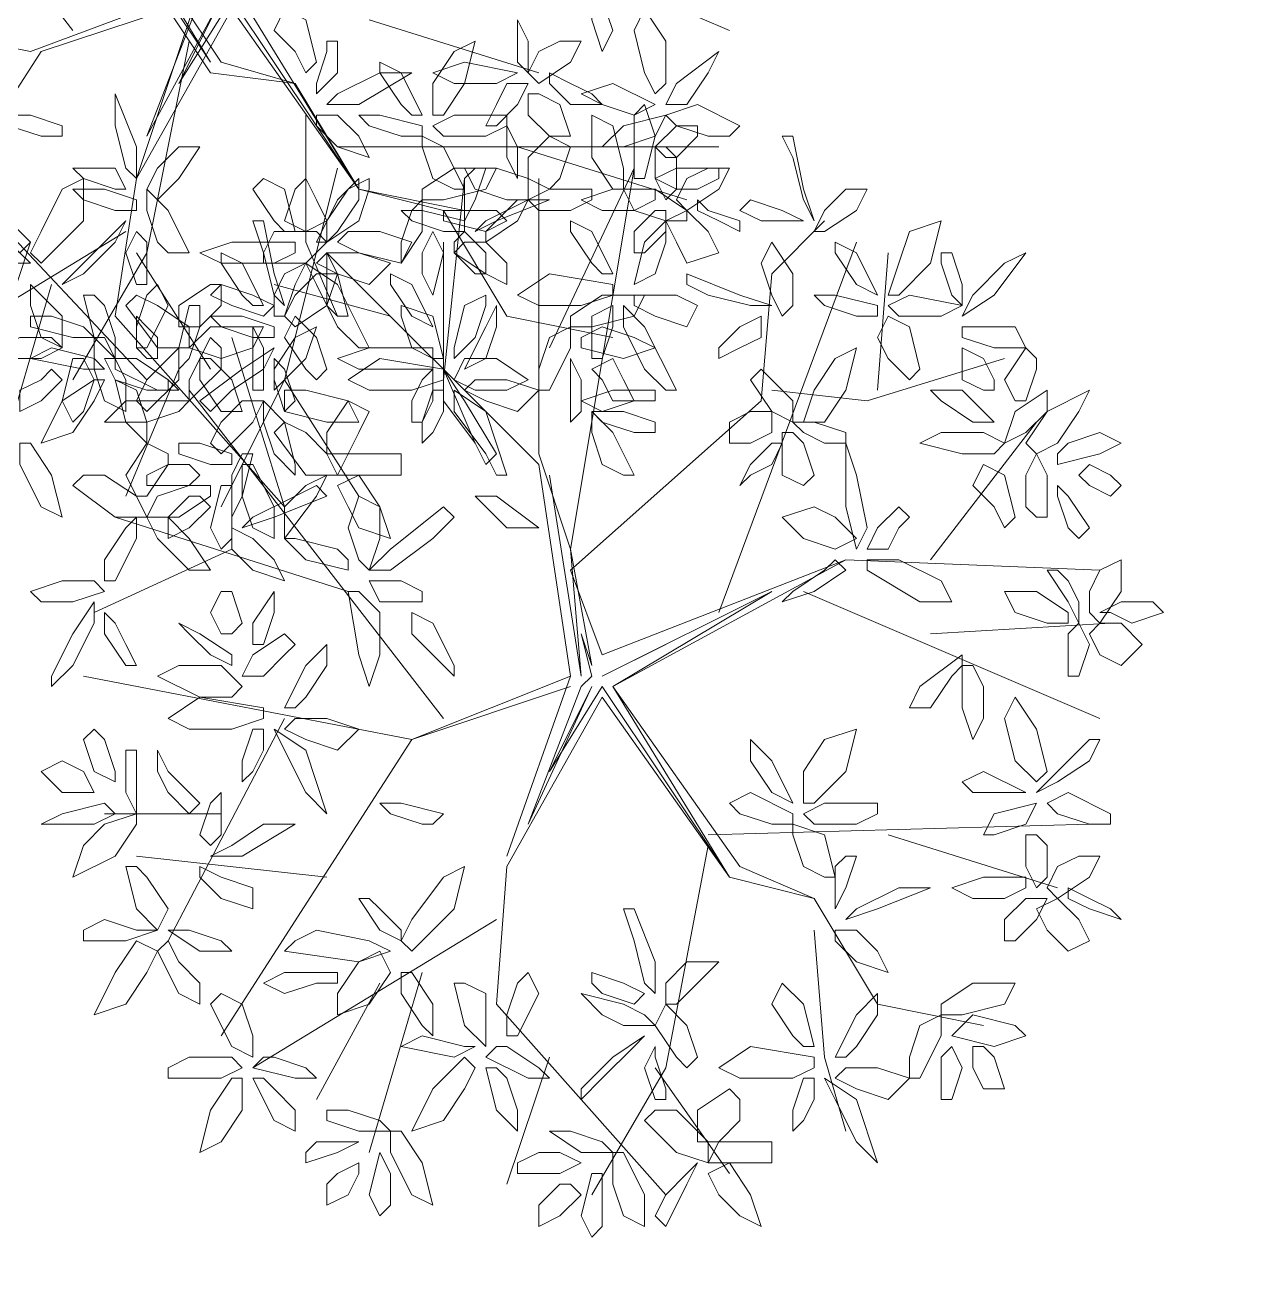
# Model space of a CAD drawing. Header units: millimetres. Extents: x 2576 to 2719, y 1757 to 1977.
# Drawn here: x 2678.856 to 2682.087, y 1828.894 to 1832.252 of the extents above; entities that cross this region are included whole.
import ezdxf

# ---------------------------------------------------------------- set-up
doc = ezdxf.new("R2010")
doc.units = ezdxf.units.MM
doc.layers.add('PDF_0', color=7, linetype='Continuous')

msp = doc.modelspace()

# ---------------------------------------------------------------- linework, layer by layer
at = {"layer": 'PDF_0', "lineweight": 9}
for points in [[(2680.0279, 1831.7581), (2679.7455, 1831.8146), (2679.576, 1832.097), (2679.3501, 1832.1253), (2679.0112, 1832.6336), (2678.7571, 1832.1817), (2678.9265, 1832.6618), (2678.8418, 1833.2548), (2678.277, 1833.8196)], [(2678.87, 1833.2266), (2678.9548, 1832.69), (2678.9265, 1833.0007), (2679.0112, 1832.7183), (2678.9548, 1832.803), (2678.983, 1832.6618), (2678.9548, 1832.6336), (2678.8136, 1832.2947), (2678.983, 1832.6618), (2678.87, 1832.4077), (2679.0112, 1832.6618), (2679.3501, 1832.1535), (2679.0395, 1832.6618), (2679.3784, 1832.1535), (2679.576, 1832.097)], [(2678.983, 1832.2382), (2678.3053, 1833.1136)], [(2679.9432, 1832.5771), (2680.7339, 1832.2382)], [(2678.39, 1831.391), (2678.8983, 1832.1817), (2679.3219, 1832.3229), (2679.1807, 1831.9558), (2679.3784, 1832.3229), (2679.2654, 1832.097), (2679.4066, 1832.3229), (2679.7455, 1831.8146), (2679.4348, 1832.3229), (2679.7455, 1831.8146), (2679.4066, 1832.2947), (2679.1524, 1831.8429), (2679.3219, 1832.3512), (2678.87, 1832.1817), (2678.0229, 1832.3512)], [(2679.7737, 1832.2665), (2680.2255, 1832.1253)], [(2679.2936, 1832.21), (2679.1807, 1831.6452), (2678.983, 1831.3063)], [(2678.7571, 1832.1817), (2678.7288, 1831.7864), (2679.1807, 1831.3063)], [(2679.6043, 1832.0123), (2679.6043, 1831.6734), (2679.689, 1831.4757)], [(2679.689, 1831.9276), (2680.7056, 1831.9276)], [(2680.1691, 1831.9276), (2680.6209, 1831.7864)], [(2679.689, 1831.8711), (2679.5478, 1831.3063)], [(2680.2538, 1831.391), (2680.4797, 1831.8711), (2680.3103, 1830.8545), (2680.2255, 1831.1086), (2680.2255, 1831.8429)], [(2679.1524, 1831.8429), (2679.096, 1831.4757), (2679.5478, 1830.9674), (2679.4066, 1831.4193)], [(2679.9714, 1831.3063), (2680.0279, 1831.8429)], [(2679.9714, 1831.7581), (2679.7455, 1831.8146), (2679.9714, 1831.7581), (2680.1408, 1831.4757), (2680.4232, 1831.4193)], [(2680.988, 1831.7299), (2680.8468, 1831.5887), (2680.8186, 1831.2498), (2680.3103, 1830.798), (2680.395, 1830.5721), (2681.0445, 1830.8262), (2680.4232, 1830.4874), (2680.8468, 1830.7415), (2680.395, 1830.5156)], [(2679.1242, 1831.7017), (2678.4747, 1831.3063)], [(2678.87, 1831.6734), (2678.7571, 1831.3345)], [(2679.9714, 1831.6734), (2679.9714, 1831.3345), (2680.0561, 1831.1369)], [(2680.7056, 1830.685), (2681.0727, 1831.6734)], [(2679.1524, 1831.6452), (2679.3501, 1831.3345)], [(2680.1408, 1830.0355), (2680.3103, 1830.5156), (2680.2255, 1831.0804), (2679.6608, 1831.6452)], [(2681.1292, 1831.2781), (2681.1575, 1831.6452)], [(2678.9265, 1831.5605), (2678.7853, 1831.0804)], [(2679.8302, 1831.4757), (2679.5196, 1831.5605)], [(2680.8468, 1831.2781), (2681.101, 1831.2498), (2681.4681, 1831.3628)], [(2679.2654, 1831.3345), (2679.1242, 1830.9957)], [(2679.7455, 1830.9957), (2679.5478, 1831.3063), (2679.3784, 1830.9674)], [(2679.9714, 1830.4026), (2679.2936, 1831.2781)], [(2681.2704, 1830.8262), (2681.5528, 1831.1933)], [(2680.2538, 1831.0521), (2680.3385, 1830.5156), (2680.3103, 1830.8545), (2680.3667, 1830.5438), (2680.3385, 1830.6286), (2680.3667, 1830.5156), (2680.3385, 1830.4874), (2680.1973, 1830.1202), (2680.3667, 1830.4874), (2680.2538, 1830.2614), (2680.395, 1830.4874), (2680.7339, 1829.979), (2680.4232, 1830.4874), (2680.7621, 1830.0073), (2680.9598, 1829.9226)], [(2679.7172, 1830.7415), (2679.096, 1830.9392)], [(2679.4066, 1830.8545), (2679.0395, 1830.685)], [(2681.0445, 1830.8262), (2681.7222, 1830.798)], [(2680.9315, 1830.7415), (2681.7222, 1830.4026)], [(2681.2704, 1830.6286), (2681.7505, 1830.6568)], [(2680.395, 1830.5156), (2680.5644, 1830.6003), (2680.395, 1830.5156)], [(2679.0112, 1830.5156), (2679.8867, 1830.3462), (2679.3784, 1829.5554)], [(2680.3103, 1830.4874), (2679.8867, 1830.3462), (2680.3103, 1830.5156)], [(2681.4116, 1829.5837), (2681.1292, 1829.6402), (2680.9598, 1829.9226), (2680.7339, 1829.979), (2680.395, 1830.4591), (2680.1408, 1830.0073), (2680.1126, 1829.6402), (2680.5644, 1829.1319)], [(2679.5478, 1830.4026), (2679.2372, 1829.8096)], [(2679.3784, 1830.1485), (2679.0677, 1830.1485)], [(2680.6774, 1830.092), (2681.694, 1830.1202)], [(2681.1575, 1830.092), (2681.6093, 1829.9508)], [(2680.6774, 1830.0638), (2680.5644, 1829.4707), (2680.3667, 1829.1319)], [(2679.6608, 1829.979), (2679.1524, 1830.0355)], [(2680.1126, 1829.8661), (2679.4631, 1829.4707)], [(2680.9598, 1829.8378), (2680.988, 1829.499), (2681.0445, 1829.3013)], [(2679.9149, 1829.7249), (2679.7737, 1829.2448)], [(2679.802, 1829.6966), (2679.6325, 1829.386)], [(2680.2538, 1829.499), (2680.1408, 1829.1601)], [(2680.5362, 1829.4707), (2680.7339, 1829.1883)]]:
    msp.add_lwpolyline(points, dxfattribs=at)
for points in [[(2680.395, 1832.3229), (2680.4232, 1832.2382), (2680.395, 1832.1817), (2680.3667, 1832.2665), (2680.3667, 1832.3794), (2680.395, 1832.3794)], [(2679.576, 1832.1817), (2679.5196, 1832.2382), (2679.5478, 1832.2947), (2679.6043, 1832.2665), (2679.6325, 1832.1535), (2679.6043, 1832.1253)], [(2680.1973, 1832.21), (2680.1691, 1832.2665), (2680.1691, 1832.1535), (2680.1973, 1832.1253), (2680.1973, 1832.1535)], [(2680.5362, 1832.0688), (2680.5644, 1832.097), (2680.5644, 1832.21), (2680.5079, 1832.2947), (2680.4797, 1832.2382), (2680.5079, 1832.1253)], [(2679.6608, 1832.1817), (2679.6325, 1832.097), (2679.6325, 1832.0688), (2679.689, 1832.1253), (2679.689, 1832.21), (2679.6608, 1832.21)], [(2679.9432, 1832.0123), (2679.9714, 1832.0123), (2680.0279, 1832.097), (2680.0561, 1832.21), (2679.9996, 1832.1817), (2679.9432, 1832.097)], [(2680.2255, 1832.1817), (2680.282, 1832.21), (2680.3385, 1832.21), (2680.3103, 1832.1535), (2680.2255, 1832.097), (2680.1973, 1832.1253)], [(2680.6774, 1832.1253), (2680.7056, 1832.1817), (2680.5927, 1832.097), (2680.5644, 1832.0405), (2680.6209, 1832.0405)], [(2679.8584, 1832.0405), (2679.802, 1832.1253), (2679.802, 1832.1535), (2679.8584, 1832.1253), (2679.9149, 1832.0123), (2679.8867, 1832.0123)], [(2680.1126, 1832.097), (2680.1691, 1832.1253), (2680.0279, 1832.1535), (2679.9432, 1832.1253), (2679.9996, 1832.097)], [(2679.802, 1832.1253), (2679.689, 1832.0688), (2679.6608, 1832.0405), (2679.7455, 1832.0405), (2679.8867, 1832.1253), (2679.8584, 1832.1253)], [(2680.2538, 1832.1253), (2680.2538, 1832.097), (2680.3103, 1832.0405), (2680.395, 1832.0405), (2680.3667, 1832.0688), (2680.3103, 1832.097)], [(2679.096, 1831.9841), (2679.096, 1832.0688), (2679.1524, 1831.9276), (2679.1524, 1831.8429), (2679.1242, 1831.8711)], [(2680.1126, 1832.0405), (2680.1408, 1832.097), (2680.1973, 1832.097), (2680.1691, 1832.0405), (2680.1126, 1831.9841), (2680.0843, 1831.9841)], [(2680.1973, 1832.0688), (2680.2255, 1832.0688), (2680.282, 1832.0405), (2680.3103, 1831.9558), (2680.2538, 1831.9558), (2680.1973, 1832.0123)], [(2680.4797, 1832.0123), (2680.5362, 1832.0405), (2680.4232, 1832.097), (2680.3385, 1832.0688), (2680.395, 1832.0405)], [(2680.4797, 1831.8993), (2680.4797, 1832.0123), (2680.5079, 1832.0405), (2680.5362, 1831.9558), (2680.5079, 1831.8429), (2680.4797, 1831.8429)], [(2680.6774, 1831.9558), (2680.5927, 1831.9841), (2680.5644, 1832.0123), (2680.6491, 1832.0405), (2680.7621, 1831.9841), (2680.7339, 1831.9558)], [(2678.8983, 1831.9558), (2678.8136, 1831.9841), (2678.7853, 1832.0123), (2678.87, 1832.0123), (2678.9548, 1831.9841), (2678.9548, 1831.9558)], [(2679.6325, 1832.0123), (2679.6325, 1831.9841), (2679.689, 1831.9276), (2679.7737, 1831.8993), (2679.7455, 1831.9558), (2679.689, 1832.0123)], [(2679.8584, 1831.9558), (2679.7737, 1831.9841), (2679.7455, 1832.0123), (2679.802, 1832.0123), (2679.9149, 1831.9841), (2679.9149, 1831.9558)], [(2680.0843, 1831.9558), (2679.9714, 1831.9558), (2679.9432, 1831.9841), (2679.9996, 1832.0123), (2680.1408, 1832.0123), (2680.1408, 1831.9841)], [(2680.4515, 1831.8146), (2680.4232, 1831.8146), (2680.3667, 1831.8993), (2680.3667, 1832.0123), (2680.4232, 1831.9841), (2680.4515, 1831.8711)], [(2680.5362, 1831.9558), (2680.5644, 1832.0123), (2680.4515, 1831.9841), (2680.395, 1831.9276), (2680.4515, 1831.9276)], [(2680.1691, 1831.8429), (2680.1691, 1831.8711), (2680.1691, 1831.9276), (2680.1408, 1831.9841), (2680.1408, 1831.9558), (2680.1408, 1831.8993)], [(2680.5644, 1831.8993), (2680.5362, 1831.9276), (2680.5927, 1831.9841), (2680.6491, 1831.9841), (2680.6491, 1831.9558), (2680.5927, 1831.8993)], [(2679.9432, 1831.8429), (2679.9149, 1831.9276), (2679.9149, 1831.9558), (2679.9714, 1831.9276), (2680.0279, 1831.8146), (2679.9996, 1831.8146)], [(2680.2538, 1831.8146), (2680.1973, 1831.8429), (2680.1973, 1831.8993), (2680.2538, 1831.9558), (2680.3103, 1831.9276), (2680.282, 1831.8429)], [(2680.9033, 1831.8993), (2680.9315, 1831.7864), (2680.9598, 1831.7299), (2680.9315, 1831.8146), (2680.9033, 1831.9558), (2680.8751, 1831.9558)], [(2679.1807, 1831.8146), (2679.2089, 1831.7864), (2679.2654, 1831.8429), (2679.3219, 1831.9276), (2679.2654, 1831.9276), (2679.2089, 1831.8711)], [(2680.5927, 1831.8993), (2680.5927, 1831.8146), (2680.5644, 1831.7864), (2680.5362, 1831.8429), (2680.5362, 1831.9276), (2680.5644, 1831.9276)], [(2679.0112, 1831.8429), (2678.983, 1831.8711), (2679.096, 1831.8711), (2679.1242, 1831.8146), (2679.096, 1831.8146)], [(2679.9149, 1831.7864), (2679.9149, 1831.8146), (2679.9996, 1831.8711), (2680.1126, 1831.8711), (2680.0843, 1831.8146), (2679.9714, 1831.7864)], [(2680.1408, 1831.7864), (2680.0561, 1831.8146), (2680.0279, 1831.8711), (2680.1126, 1831.8711), (2680.1973, 1831.8429), (2680.1973, 1831.7864)], [(2680.0279, 1831.8429), (2680.0279, 1831.7581), (2680.0279, 1831.7299), (2680.0561, 1831.7864), (2680.0843, 1831.8711), (2680.0561, 1831.8711)], [(2680.6491, 1831.8146), (2680.5927, 1831.8146), (2680.5362, 1831.8429), (2680.5927, 1831.8711), (2680.7056, 1831.8711), (2680.7056, 1831.8429)], [(2680.6209, 1831.8429), (2680.6774, 1831.8711), (2680.7339, 1831.8711), (2680.7056, 1831.8146), (2680.6209, 1831.7581), (2680.5927, 1831.7864)], [(2678.8983, 1831.7017), (2678.9548, 1831.8146), (2679.0112, 1831.8429), (2679.0112, 1831.7299), (2678.8983, 1831.6169), (2678.87, 1831.6452)], [(2679.5196, 1831.7299), (2679.4631, 1831.8146), (2679.4913, 1831.8429), (2679.5478, 1831.8146), (2679.576, 1831.7017), (2679.5478, 1831.7017)], [(2679.6325, 1831.7864), (2679.6608, 1831.7299), (2679.6043, 1831.7017), (2679.5478, 1831.7299), (2679.576, 1831.8146), (2679.6043, 1831.8429)], [(2679.689, 1831.7017), (2679.7455, 1831.7864), (2679.7455, 1831.8429), (2679.689, 1831.7864), (2679.6325, 1831.6734), (2679.6608, 1831.6734)], [(2679.7737, 1831.8429), (2679.7737, 1831.8146), (2679.7455, 1831.7299), (2679.6608, 1831.6734), (2679.6608, 1831.7299), (2679.7172, 1831.8146)], [(2679.1524, 1831.7581), (2679.1524, 1831.7864), (2679.0677, 1831.8146), (2678.983, 1831.8146), (2679.0112, 1831.7864), (2679.096, 1831.7581)], [(2679.2089, 1831.6734), (2679.1807, 1831.7581), (2679.1807, 1831.8146), (2679.2372, 1831.7581), (2679.2936, 1831.6452), (2679.2372, 1831.6452)], [(2680.3103, 1831.7581), (2680.2255, 1831.7581), (2680.1973, 1831.7864), (2680.2538, 1831.8146), (2680.3667, 1831.8146), (2680.3667, 1831.7864)], [(2680.4797, 1831.7581), (2680.395, 1831.7581), (2680.3385, 1831.7864), (2680.4232, 1831.8146), (2680.5362, 1831.8146), (2680.5362, 1831.7864)], [(2680.5644, 1831.7299), (2680.4797, 1831.7581), (2680.4515, 1831.8146), (2680.5362, 1831.8146), (2680.6209, 1831.7581), (2680.6209, 1831.7299)], [(2680.9598, 1831.7017), (2680.988, 1831.7017), (2681.0727, 1831.7581), (2681.101, 1831.8146), (2681.0445, 1831.8146), (2680.988, 1831.7581)], [(2679.8584, 1831.6734), (2679.8584, 1831.6169), (2679.9149, 1831.7017), (2679.9149, 1831.7864), (2679.8867, 1831.7581)], [(2680.1973, 1831.7864), (2680.2538, 1831.7864), (2680.1126, 1831.7299), (2680.0561, 1831.7017), (2680.0843, 1831.7299)], [(2680.1126, 1831.7299), (2680.1691, 1831.7864), (2680.1973, 1831.7864), (2680.1691, 1831.7299), (2680.0843, 1831.6734), (2680.0843, 1831.7017)], [(2680.6491, 1831.7864), (2680.6491, 1831.7581), (2680.7056, 1831.7299), (2680.7621, 1831.7017), (2680.7621, 1831.7299), (2680.6774, 1831.7581)], [(2680.8186, 1831.7299), (2680.8751, 1831.7299), (2680.9315, 1831.7299), (2680.8751, 1831.7581), (2680.7903, 1831.7864), (2680.7621, 1831.7581)], [(2678.7853, 1831.7581), (2678.7571, 1831.7299), (2678.7853, 1831.6734), (2678.8418, 1831.6452), (2678.87, 1831.6734), (2678.8136, 1831.7299)], [(2679.0112, 1831.5887), (2678.9548, 1831.5605), (2679.0677, 1831.6734), (2679.1242, 1831.7299), (2679.096, 1831.6734)], [(2679.4913, 1831.6452), (2679.5196, 1831.5322), (2679.5478, 1831.504), (2679.5196, 1831.5887), (2679.4913, 1831.7299), (2679.4631, 1831.7299)], [(2679.9714, 1831.7017), (2679.8867, 1831.7299), (2679.8584, 1831.7581), (2679.9149, 1831.7581), (2680.0279, 1831.7299), (2680.0279, 1831.7017)], [(2680.0279, 1831.7581), (2680.1126, 1831.7581), (2680.1408, 1831.7299), (2680.0843, 1831.7017), (2679.9714, 1831.7299), (2679.9714, 1831.7581)], [(2680.3667, 1831.6169), (2680.3103, 1831.7017), (2680.3103, 1831.7299), (2680.3667, 1831.7017), (2680.4232, 1831.5887), (2680.395, 1831.5887)], [(2680.4797, 1831.7017), (2680.5362, 1831.7581), (2680.5644, 1831.7581), (2680.5644, 1831.7017), (2680.5079, 1831.6452), (2680.4797, 1831.6452)], [(2680.5362, 1831.5887), (2680.4797, 1831.5605), (2680.5079, 1831.6734), (2680.5644, 1831.7299), (2680.5644, 1831.6734)], [(2680.5644, 1831.7299), (2680.6209, 1831.7581), (2680.6774, 1831.7017), (2680.7056, 1831.6452), (2680.6209, 1831.6169), (2680.5927, 1831.6734)], [(2681.1575, 1831.5322), (2681.1857, 1831.5322), (2681.2704, 1831.6169), (2681.2987, 1831.7299), (2681.2139, 1831.7017), (2681.1857, 1831.6169)], [(2678.7853, 1831.7017), (2678.8418, 1831.6452), (2678.87, 1831.6169), (2678.8136, 1831.6169), (2678.7006, 1831.6734), (2678.7288, 1831.7017)], [(2679.1807, 1831.5887), (2679.1807, 1831.6734), (2679.1524, 1831.7017), (2679.1242, 1831.6452), (2679.1524, 1831.5605), (2679.1807, 1831.5605)], [(2679.5196, 1831.7017), (2679.6325, 1831.7017), (2679.6608, 1831.6734), (2679.6043, 1831.6169), (2679.4913, 1831.6169), (2679.4913, 1831.6452)], [(2679.689, 1831.6734), (2679.7172, 1831.7017), (2679.802, 1831.7017), (2679.8867, 1831.6734), (2679.8584, 1831.6169), (2679.7455, 1831.6452)], [(2679.9149, 1831.5887), (2679.9432, 1831.5322), (2679.9714, 1831.6452), (2679.9432, 1831.7017), (2679.9149, 1831.6452)], [(2679.9996, 1831.6734), (2680.0279, 1831.7017), (2680.0843, 1831.6452), (2680.0843, 1831.5887), (2680.0561, 1831.5887), (2679.9996, 1831.6452)], [(2679.5196, 1831.6169), (2679.3784, 1831.6169), (2679.3219, 1831.6452), (2679.4066, 1831.6734), (2679.576, 1831.6734), (2679.576, 1831.6452)], [(2680.0279, 1831.6734), (2679.9996, 1831.6452), (2680.0843, 1831.5887), (2680.1408, 1831.5605), (2680.1408, 1831.6169), (2680.0843, 1831.6734)], [(2680.8751, 1831.4757), (2680.9033, 1831.504), (2680.9033, 1831.5887), (2680.8468, 1831.6734), (2680.8186, 1831.6169), (2680.8468, 1831.5322)], [(2681.0727, 1831.5605), (2681.1292, 1831.5322), (2681.0727, 1831.6452), (2681.0163, 1831.6734), (2681.0163, 1831.6452)], [(2679.4348, 1831.5322), (2679.3784, 1831.6169), (2679.3784, 1831.6452), (2679.4348, 1831.6169), (2679.4913, 1831.504), (2679.4631, 1831.504)], [(2679.6325, 1831.6169), (2679.6608, 1831.6452), (2679.7455, 1831.6452), (2679.8302, 1831.6169), (2679.7737, 1831.5605), (2679.689, 1831.5887)], [(2679.6608, 1831.504), (2679.6608, 1831.6169), (2679.6608, 1831.6452), (2679.689, 1831.5887), (2679.7172, 1831.4757), (2679.689, 1831.4757)], [(2681.2987, 1831.6169), (2681.3269, 1831.5322), (2681.3551, 1831.504), (2681.3551, 1831.5605), (2681.3269, 1831.6452), (2681.2987, 1831.6452)], [(2681.4681, 1831.6169), (2681.5246, 1831.6452), (2681.4399, 1831.5322), (2681.3551, 1831.4757), (2681.3834, 1831.5322)], [(2679.5196, 1831.4757), (2679.5478, 1831.4757), (2679.576, 1831.5605), (2679.6043, 1831.6169), (2679.5478, 1831.5887), (2679.5196, 1831.5322)], [(2679.689, 1831.4475), (2679.6325, 1831.5605), (2679.6043, 1831.6169), (2679.689, 1831.5605), (2679.7737, 1831.391), (2679.7455, 1831.391)], [(2679.5478, 1831.4757), (2679.576, 1831.4475), (2679.6608, 1831.504), (2679.689, 1831.5887), (2679.6325, 1831.5887), (2679.576, 1831.5322)], [(2679.8867, 1831.4757), (2679.9432, 1831.4475), (2679.8867, 1831.5605), (2679.8302, 1831.5887), (2679.8302, 1831.5605)], [(2680.3385, 1831.504), (2680.2255, 1831.504), (2680.1691, 1831.5322), (2680.2538, 1831.5887), (2680.4232, 1831.5605), (2680.4232, 1831.5322)], [(2680.6774, 1831.5322), (2680.7903, 1831.504), (2680.8468, 1831.504), (2680.7621, 1831.5322), (2680.6209, 1831.5887), (2680.6209, 1831.5605)], [(2678.87, 1831.504), (2678.87, 1831.5605), (2678.9548, 1831.4757), (2678.9548, 1831.391), (2678.8983, 1831.4193)], [(2679.0677, 1831.504), (2679.096, 1831.4193), (2679.096, 1831.3628), (2679.0395, 1831.4193), (2679.0112, 1831.5322), (2679.0395, 1831.5322)], [(2679.2089, 1831.504), (2679.2936, 1831.4475), (2679.2936, 1831.391), (2679.2089, 1831.391), (2679.1242, 1831.504), (2679.1524, 1831.5322)], [(2679.1524, 1831.4475), (2679.1807, 1831.5322), (2679.2089, 1831.5605), (2679.2372, 1831.504), (2679.1807, 1831.391), (2679.1524, 1831.391)], [(2679.3784, 1831.504), (2679.3219, 1831.4475), (2679.2654, 1831.4475), (2679.2654, 1831.504), (2679.3501, 1831.5605), (2679.3784, 1831.5605)], [(2679.4066, 1831.504), (2679.4913, 1831.4757), (2679.5196, 1831.504), (2679.4631, 1831.5322), (2679.3784, 1831.5605), (2679.3501, 1831.5322)], [(2680.0561, 1831.4193), (2680.0843, 1831.504), (2680.0843, 1831.5322), (2680.0279, 1831.504), (2679.9996, 1831.391), (2679.9996, 1831.3628)], [(2680.3103, 1831.4475), (2680.3103, 1831.4757), (2680.395, 1831.5322), (2680.5079, 1831.5322), (2680.4797, 1831.4757), (2680.3667, 1831.4475)], [(2680.4797, 1831.504), (2680.4797, 1831.5322), (2680.5927, 1831.5322), (2680.6491, 1831.504), (2680.6209, 1831.4475), (2680.5362, 1831.4757)], [(2681.0727, 1831.4757), (2680.988, 1831.504), (2680.9598, 1831.5322), (2681.0163, 1831.5322), (2681.1292, 1831.504), (2681.1292, 1831.4757)], [(2681.2987, 1831.4757), (2681.3551, 1831.504), (2681.2139, 1831.5322), (2681.1575, 1831.504), (2681.1857, 1831.4757)], [(2679.3219, 1831.4475), (2679.2936, 1831.3628), (2679.2654, 1831.3345), (2679.2654, 1831.391), (2679.2936, 1831.504), (2679.3219, 1831.504)], [(2679.8867, 1831.391), (2679.8584, 1831.4757), (2679.8584, 1831.504), (2679.9432, 1831.4757), (2679.9714, 1831.3628), (2679.9432, 1831.3628)], [(2680.0843, 1831.3628), (2680.0279, 1831.3345), (2680.0843, 1831.4475), (2680.1126, 1831.504), (2680.1126, 1831.4475)], [(2680.3667, 1831.3628), (2680.395, 1831.3628), (2680.4232, 1831.4475), (2680.4232, 1831.504), (2680.3667, 1831.4757), (2680.3667, 1831.4193)], [(2680.5079, 1831.3345), (2680.4515, 1831.4475), (2680.4515, 1831.504), (2680.5079, 1831.4475), (2680.5927, 1831.2781), (2680.5644, 1831.2781)], [(2678.9265, 1831.4757), (2679.0112, 1831.4475), (2679.0395, 1831.4193), (2678.983, 1831.4193), (2678.87, 1831.4475), (2678.87, 1831.4757)], [(2679.2089, 1831.3628), (2679.1807, 1831.3628), (2679.1524, 1831.391), (2679.1524, 1831.4757), (2679.1807, 1831.4475), (2679.2089, 1831.4193)], [(2679.5196, 1831.4193), (2679.5196, 1831.4475), (2679.4348, 1831.4757), (2679.3501, 1831.4757), (2679.3784, 1831.4475), (2679.4631, 1831.4193)], [(2679.6043, 1831.3345), (2679.5478, 1831.4193), (2679.576, 1831.4757), (2679.6325, 1831.4193), (2679.6608, 1831.3345), (2679.6325, 1831.3063)], [(2680.7621, 1831.391), (2680.8186, 1831.4193), (2680.8186, 1831.4757), (2680.7621, 1831.4475), (2680.7056, 1831.391), (2680.7056, 1831.3628)], [(2681.1575, 1831.3628), (2681.1292, 1831.4193), (2681.1575, 1831.4757), (2681.2139, 1831.4475), (2681.2422, 1831.3345), (2681.2139, 1831.3063)], [(2679.4913, 1831.4475), (2679.4631, 1831.391), (2679.3784, 1831.3628), (2679.2936, 1831.391), (2679.3501, 1831.4475), (2679.4348, 1831.4475)], [(2679.4631, 1831.3345), (2679.4631, 1831.4193), (2679.4631, 1831.4475), (2679.4913, 1831.391), (2679.4913, 1831.2781), (2679.4631, 1831.2781)], [(2679.5196, 1831.3345), (2679.576, 1831.4193), (2679.6325, 1831.4475), (2679.6043, 1831.3628), (2679.5196, 1831.2781), (2679.5196, 1831.3063)], [(2680.2255, 1831.3345), (2680.2538, 1831.4193), (2680.3103, 1831.4475), (2680.3103, 1831.391), (2680.2538, 1831.2781), (2680.2255, 1831.2781)], [(2680.395, 1831.4475), (2680.4797, 1831.4193), (2680.5362, 1831.391), (2680.4515, 1831.3628), (2680.3385, 1831.391), (2680.3385, 1831.4193)], [(2681.3551, 1831.4475), (2681.3551, 1831.4193), (2681.4399, 1831.391), (2681.5246, 1831.391), (2681.4963, 1831.4475), (2681.4116, 1831.4475)], [(2678.8418, 1831.4193), (2678.9265, 1831.4193), (2678.9548, 1831.391), (2678.8983, 1831.3628), (2678.8136, 1831.3628), (2678.7853, 1831.391)], [(2679.0395, 1831.4193), (2679.0677, 1831.4193), (2679.1242, 1831.3063), (2679.1242, 1831.2216), (2679.0677, 1831.2498), (2679.0395, 1831.3345)], [(2679.3784, 1831.3345), (2679.3219, 1831.2781), (2679.2936, 1831.2498), (2679.2936, 1831.3063), (2679.3501, 1831.4193), (2679.3784, 1831.391)], [(2678.9265, 1831.391), (2678.87, 1831.3628), (2679.0112, 1831.3345), (2679.0677, 1831.3345), (2679.0395, 1831.3628)], [(2679.0395, 1831.3063), (2679.0112, 1831.2216), (2678.983, 1831.1933), (2678.9548, 1831.2498), (2678.983, 1831.3628), (2679.0112, 1831.3628)], [(2679.1807, 1831.2781), (2679.096, 1831.3063), (2679.0677, 1831.3628), (2679.1524, 1831.3628), (2679.2372, 1831.3063), (2679.2372, 1831.2781)], [(2679.1524, 1831.3628), (2679.2372, 1831.3063), (2679.2654, 1831.2781), (2679.2089, 1831.2781), (2679.096, 1831.3345), (2679.096, 1831.3628)], [(2679.1807, 1831.3063), (2679.2372, 1831.3628), (2679.2654, 1831.391), (2679.2654, 1831.3063), (2679.1807, 1831.2216), (2679.1524, 1831.2498)], [(2679.4066, 1831.2781), (2679.4913, 1831.3345), (2679.5196, 1831.391), (2679.4348, 1831.3345), (2679.3219, 1831.2498), (2679.3501, 1831.2216)], [(2679.3219, 1831.3628), (2679.3501, 1831.3628), (2679.4066, 1831.3063), (2679.4348, 1831.2216), (2679.3784, 1831.2216), (2679.3219, 1831.3063)], [(2679.576, 1831.2498), (2679.5478, 1831.2216), (2679.5196, 1831.3063), (2679.5196, 1831.3628), (2679.5478, 1831.3345)], [(2679.8584, 1831.3345), (2679.7455, 1831.3345), (2679.689, 1831.3628), (2679.7737, 1831.391), (2679.9432, 1831.391), (2679.9432, 1831.3345)], [(2679.8867, 1831.2781), (2679.7737, 1831.2781), (2679.7172, 1831.3063), (2679.802, 1831.3628), (2679.9714, 1831.3345), (2679.9714, 1831.3063)], [(2679.9996, 1831.3063), (2680.0279, 1831.3628), (2680.1126, 1831.3628), (2680.1973, 1831.3063), (2680.1408, 1831.2781), (2680.0561, 1831.2781)], [(2680.3103, 1831.2498), (2680.3103, 1831.3345), (2680.3103, 1831.3628), (2680.3385, 1831.3063), (2680.3385, 1831.2216), (2680.3103, 1831.1933)], [(2680.3667, 1831.3345), (2680.4232, 1831.3628), (2680.4515, 1831.3063), (2680.4797, 1831.2498), (2680.4232, 1831.2498), (2680.395, 1831.3063)], [(2680.9315, 1831.1933), (2680.988, 1831.1933), (2681.0445, 1831.2781), (2681.0727, 1831.391), (2681.0163, 1831.3628), (2680.9598, 1831.2781)], [(2681.4399, 1831.2781), (2681.4116, 1831.2781), (2681.3551, 1831.3063), (2681.3551, 1831.391), (2681.4116, 1831.3628), (2681.4399, 1831.3063)], [(2681.5528, 1831.3345), (2681.5246, 1831.2498), (2681.4963, 1831.2498), (2681.4681, 1831.3063), (2681.5246, 1831.391), (2681.5528, 1831.3628)], [(2678.9265, 1831.3345), (2678.9548, 1831.3063), (2678.8983, 1831.2498), (2678.8418, 1831.2216), (2678.8418, 1831.2781), (2678.8983, 1831.3063)], [(2679.8867, 1831.1933), (2679.9149, 1831.1933), (2679.9432, 1831.2498), (2679.9432, 1831.3345), (2679.9149, 1831.3063), (2679.8867, 1831.2498)], [(2680.0561, 1831.1369), (2679.9714, 1831.2498), (2679.9714, 1831.3345), (2680.0279, 1831.2498), (2680.1126, 1831.1086), (2680.0843, 1831.0804)], [(2680.8468, 1831.3063), (2680.9033, 1831.2498), (2680.9033, 1831.1933), (2680.8468, 1831.2216), (2680.7903, 1831.3063), (2680.8186, 1831.3345)], [(2679.0677, 1831.3063), (2679.0395, 1831.3063), (2678.9548, 1831.2498), (2678.8983, 1831.1369), (2678.983, 1831.1651), (2679.0395, 1831.2498)], [(2679.1524, 1831.2781), (2679.096, 1831.3063), (2679.1242, 1831.1933), (2679.1807, 1831.1369), (2679.1807, 1831.1933)], [(2680.0279, 1831.2781), (2680.0561, 1831.3063), (2680.1408, 1831.3063), (2680.2255, 1831.2781), (2680.1691, 1831.2216), (2680.0843, 1831.2498)], [(2679.5478, 1831.2781), (2679.5478, 1831.2216), (2679.6608, 1831.1933), (2679.7455, 1831.1933), (2679.7172, 1831.2498), (2679.6043, 1831.2781)], [(2679.9149, 1831.1369), (2679.9432, 1831.1651), (2679.9714, 1831.2216), (2679.9714, 1831.2781), (2679.9432, 1831.2781), (2679.9149, 1831.1933)], [(2680.0843, 1831.1086), (2679.9996, 1831.2216), (2679.9996, 1831.2781), (2680.0843, 1831.2216), (2680.1408, 1831.0521), (2680.1126, 1831.0521)], [(2680.4797, 1831.2498), (2680.395, 1831.2216), (2680.3385, 1831.2498), (2680.4232, 1831.2781), (2680.5362, 1831.2781), (2680.5362, 1831.2498)], [(2681.3834, 1831.1933), (2681.4399, 1831.1933), (2681.3551, 1831.2781), (2681.2704, 1831.2781), (2681.2987, 1831.2498)], [(2681.5811, 1831.2216), (2681.5811, 1831.2781), (2681.4963, 1831.2216), (2681.4681, 1831.1369), (2681.5246, 1831.1651)], [(2681.5528, 1831.1086), (2681.5246, 1831.1369), (2681.5811, 1831.2216), (2681.694, 1831.2781), (2681.6658, 1831.2216), (2681.6093, 1831.1369)], [(2679.2936, 1831.2498), (2679.2654, 1831.2216), (2679.1807, 1831.1933), (2679.0677, 1831.1933), (2679.1242, 1831.2498), (2679.2089, 1831.2498)], [(2679.3784, 1831.1933), (2679.4348, 1831.2498), (2679.4913, 1831.2498), (2679.4631, 1831.1933), (2679.3784, 1831.1086), (2679.3501, 1831.1369)], [(2679.5196, 1831.1086), (2679.4913, 1831.1933), (2679.4913, 1831.2498), (2679.5478, 1831.1933), (2679.576, 1831.0804), (2679.576, 1831.0521)], [(2679.7455, 1831.1651), (2679.7172, 1831.1086), (2679.6608, 1831.1086), (2679.6608, 1831.1651), (2679.7172, 1831.2498), (2679.7737, 1831.2216)], [(2679.6043, 1831.1651), (2679.6608, 1831.1086), (2679.689, 1831.0521), (2679.6043, 1831.0521), (2679.5196, 1831.1651), (2679.5478, 1831.1933)], [(2680.4797, 1831.1651), (2680.395, 1831.1933), (2680.3667, 1831.2216), (2680.4515, 1831.2216), (2680.5362, 1831.1933), (2680.5362, 1831.1651)], [(2680.395, 1831.0804), (2680.3667, 1831.1651), (2680.3667, 1831.2216), (2680.4232, 1831.1651), (2680.4797, 1831.0521), (2680.4515, 1831.0521)], [(2680.8468, 1831.2216), (2680.8468, 1831.1651), (2680.7903, 1831.1369), (2680.7339, 1831.1369), (2680.7339, 1831.1933), (2680.7903, 1831.2216)], [(2680.988, 1831.1369), (2680.9315, 1831.1651), (2680.9033, 1831.1933), (2680.9598, 1831.1933), (2681.0445, 1831.1651), (2681.0445, 1831.1369)], [(2680.9315, 1831.1369), (2680.9598, 1831.0521), (2680.9315, 1831.0239), (2680.8751, 1831.0521), (2680.8751, 1831.1651), (2680.9033, 1831.1651)], [(2681.4681, 1831.1369), (2681.4399, 1831.1086), (2681.3551, 1831.1086), (2681.2422, 1831.1369), (2681.2987, 1831.1651), (2681.4116, 1831.1651)], [(2681.6375, 1831.1369), (2681.7222, 1831.1651), (2681.7787, 1831.1369), (2681.7222, 1831.1086), (2681.6093, 1831.0804), (2681.6093, 1831.1086)], [(2678.8418, 1831.1369), (2678.87, 1831.1369), (2678.9265, 1831.0521), (2678.9548, 1830.9392), (2678.8983, 1830.9674), (2678.8418, 1831.0804)], [(2679.2372, 1831.0804), (2679.1807, 1830.9957), (2679.1524, 1830.9957), (2679.1242, 1831.0521), (2679.1807, 1831.1369), (2679.2372, 1831.1086)], [(2679.3219, 1831.1369), (2679.4066, 1831.1086), (2679.4066, 1831.0804), (2679.3501, 1831.0804), (2679.2654, 1831.1086), (2679.2654, 1831.1369)], [(2680.8751, 1831.1369), (2680.8468, 1831.1369), (2680.7903, 1831.0804), (2680.7621, 1831.0239), (2680.7903, 1831.0521), (2680.8468, 1831.0804)], [(2681.0727, 1831.0521), (2681.0445, 1831.1369), (2681.0445, 1830.9674), (2681.0727, 1830.8545), (2681.101, 1830.9109)], [(2679.4066, 1831.0521), (2679.4066, 1830.9674), (2679.4066, 1830.9392), (2679.4348, 1830.9957), (2679.4631, 1831.1086), (2679.4348, 1831.1086)], [(2679.8584, 1831.1086), (2679.8584, 1831.0521), (2679.7737, 1831.0521), (2679.689, 1831.0521), (2679.7172, 1831.1086), (2679.802, 1831.1086)], [(2681.5246, 1830.9674), (2681.5246, 1831.0521), (2681.5528, 1831.1086), (2681.5811, 1831.0521), (2681.5811, 1830.9392), (2681.5528, 1830.9392)], [(2679.2372, 1831.0804), (2679.2936, 1831.0804), (2679.3219, 1831.0521), (2679.2936, 1831.0239), (2679.1807, 1831.0239), (2679.1807, 1831.0521)], [(2679.4348, 1831.0804), (2679.4631, 1831.0804), (2679.5196, 1830.9674), (2679.5196, 1830.8827), (2679.4631, 1830.9109), (2679.4348, 1830.9957)], [(2681.4399, 1830.9674), (2681.3834, 1831.0239), (2681.4116, 1831.0804), (2681.4681, 1831.0521), (2681.4963, 1830.9392), (2681.4681, 1830.9109)], [(2681.6658, 1831.0521), (2681.694, 1831.0804), (2681.7505, 1831.0521), (2681.7787, 1831.0239), (2681.7505, 1830.9957), (2681.694, 1831.0239)], [(2679.0677, 1831.0521), (2679.1524, 1830.9957), (2679.1807, 1830.9392), (2679.096, 1830.9392), (2678.983, 1831.0239), (2679.0112, 1831.0521)], [(2679.3501, 1831.0239), (2679.3501, 1830.9957), (2679.2654, 1830.9392), (2679.1807, 1830.9392), (2679.2089, 1830.9957), (2679.2936, 1831.0239)], [(2679.4066, 1830.9674), (2679.4066, 1830.8827), (2679.3784, 1830.8545), (2679.3501, 1830.9109), (2679.3784, 1831.0239), (2679.4066, 1831.0239)], [(2679.576, 1830.9957), (2679.4631, 1830.9392), (2679.4348, 1830.9109), (2679.5196, 1830.9392), (2679.6608, 1830.9957), (2679.6325, 1831.0239)], [(2679.5478, 1830.9674), (2679.6043, 1831.0239), (2679.6608, 1831.0521), (2679.6325, 1830.9957), (2679.5478, 1830.8827), (2679.5478, 1830.9109)], [(2679.689, 1831.0239), (2679.7455, 1831.0521), (2679.802, 1830.9674), (2679.8302, 1830.8827), (2679.7455, 1830.9109), (2679.7172, 1830.9674)], [(2681.6375, 1830.9109), (2681.6093, 1830.9957), (2681.6093, 1831.0239), (2681.6375, 1830.9957), (2681.694, 1830.9109), (2681.6658, 1830.8827)], [(2679.3219, 1830.9957), (2679.3501, 1830.9674), (2679.2936, 1830.9109), (2679.2372, 1830.8827), (2679.2372, 1830.9392), (2679.2936, 1830.9957)], [(2679.7737, 1830.798), (2679.7455, 1830.8262), (2679.7172, 1830.9109), (2679.7455, 1830.9957), (2679.802, 1830.9674), (2679.802, 1830.8827)], [(2680.1408, 1830.9109), (2680.0843, 1830.9674), (2680.0561, 1830.9957), (2680.1126, 1830.9957), (2680.2255, 1830.9109), (2680.1973, 1830.9109)], [(2679.9432, 1830.8827), (2679.8302, 1830.798), (2679.7737, 1830.798), (2679.8302, 1830.8545), (2679.9714, 1830.9674), (2679.9996, 1830.9392)], [(2681.0727, 1830.8827), (2681.0163, 1830.8545), (2680.9315, 1830.8827), (2680.8751, 1830.9392), (2680.9598, 1830.9674), (2681.0163, 1830.9392)], [(2681.2139, 1830.9392), (2681.1857, 1830.9674), (2681.1292, 1830.9109), (2681.101, 1830.8545), (2681.1575, 1830.8545), (2681.1857, 1830.9109)], [(2679.0677, 1830.8262), (2679.1242, 1830.9109), (2679.1524, 1830.9392), (2679.1524, 1830.8827), (2679.096, 1830.7698), (2679.0677, 1830.7698)], [(2679.1807, 1830.9392), (2679.2372, 1830.9392), (2679.2936, 1830.8827), (2679.3501, 1830.798), (2679.2936, 1830.798), (2679.2089, 1830.8827)], [(2679.4066, 1830.9109), (2679.4066, 1830.8545), (2679.4631, 1830.798), (2679.5478, 1830.7698), (2679.5196, 1830.8262), (2679.4631, 1830.8827)], [(2679.689, 1830.8545), (2679.576, 1830.8827), (2679.5478, 1830.8827), (2679.6043, 1830.8262), (2679.7172, 1830.798), (2679.7172, 1830.8262)], [(2680.988, 1830.798), (2680.9033, 1830.7415), (2680.8751, 1830.7133), (2680.9598, 1830.7415), (2681.0445, 1830.798), (2681.0163, 1830.8262)], [(2681.1857, 1830.8262), (2681.2987, 1830.7698), (2681.3269, 1830.7133), (2681.2422, 1830.7133), (2681.101, 1830.798), (2681.101, 1830.8262)], [(2681.694, 1830.7415), (2681.7222, 1830.798), (2681.7787, 1830.8262), (2681.7787, 1830.7415), (2681.7222, 1830.6568), (2681.694, 1830.685)], [(2681.6375, 1830.7698), (2681.6658, 1830.7133), (2681.6658, 1830.6568), (2681.6375, 1830.7133), (2681.5811, 1830.798), (2681.6093, 1830.798)], [(2679.0677, 1830.7415), (2679.0395, 1830.7698), (2678.9548, 1830.7698), (2678.87, 1830.7415), (2678.8983, 1830.7133), (2678.983, 1830.7133)], [(2679.9149, 1830.7133), (2679.9149, 1830.7415), (2679.8584, 1830.7698), (2679.7737, 1830.7698), (2679.802, 1830.7133), (2679.8584, 1830.7133)], [(2679.4066, 1830.6286), (2679.3784, 1830.6286), (2679.3501, 1830.685), (2679.3784, 1830.7415), (2679.4066, 1830.7415), (2679.4348, 1830.6568)], [(2679.5196, 1830.685), (2679.4913, 1830.6003), (2679.4631, 1830.6003), (2679.4631, 1830.6568), (2679.5196, 1830.7415), (2679.5196, 1830.7133)], [(2679.802, 1830.685), (2679.802, 1830.5721), (2679.7737, 1830.4874), (2679.7455, 1830.5721), (2679.7172, 1830.7415), (2679.7455, 1830.7415)], [(2681.5811, 1830.6568), (2681.4963, 1830.685), (2681.4681, 1830.7415), (2681.5528, 1830.7415), (2681.6375, 1830.685), (2681.6375, 1830.6568)], [(2678.983, 1830.5438), (2679.0395, 1830.6568), (2679.0395, 1830.7133), (2678.983, 1830.6286), (2678.9265, 1830.5156), (2678.9265, 1830.4874)], [(2681.7222, 1830.685), (2681.7505, 1830.685), (2681.807, 1830.6568), (2681.8917, 1830.685), (2681.8634, 1830.7133), (2681.7787, 1830.7133)], [(2679.1242, 1830.6003), (2679.096, 1830.6568), (2679.0677, 1830.685), (2679.0677, 1830.6286), (2679.1242, 1830.5438), (2679.1524, 1830.5438)], [(2679.3501, 1830.5721), (2679.2936, 1830.6286), (2679.2654, 1830.6568), (2679.3219, 1830.6286), (2679.4066, 1830.5721), (2679.4066, 1830.5438)], [(2679.9432, 1830.5721), (2679.8867, 1830.6286), (2679.8867, 1830.685), (2679.9432, 1830.6568), (2679.9996, 1830.5438), (2679.9996, 1830.5156)], [(2681.6375, 1830.5721), (2681.6375, 1830.6286), (2681.6658, 1830.6568), (2681.694, 1830.6003), (2681.6658, 1830.5156), (2681.6375, 1830.5156)], [(2681.694, 1830.6286), (2681.7222, 1830.6568), (2681.7787, 1830.6568), (2681.8352, 1830.6003), (2681.7787, 1830.5438), (2681.7222, 1830.5721)], [(2679.5478, 1830.5721), (2679.4913, 1830.5156), (2679.4348, 1830.5156), (2679.4631, 1830.5721), (2679.5478, 1830.6286), (2679.576, 1830.6003)], [(2679.6043, 1830.4591), (2679.6608, 1830.5438), (2679.6608, 1830.6003), (2679.6043, 1830.5438), (2679.5478, 1830.4309), (2679.576, 1830.4309)], [(2681.3269, 1830.5156), (2681.2704, 1830.4309), (2681.2139, 1830.4309), (2681.2422, 1830.4874), (2681.3551, 1830.5721), (2681.3551, 1830.5438)], [(2679.4348, 1830.4874), (2679.4066, 1830.4591), (2679.3219, 1830.4591), (2679.2089, 1830.5156), (2679.2654, 1830.5438), (2679.3784, 1830.5438)], [(2681.4116, 1830.4874), (2681.4116, 1830.4026), (2681.3834, 1830.3462), (2681.3551, 1830.4309), (2681.3551, 1830.5438), (2681.3834, 1830.5438)], [(2679.4066, 1830.3744), (2679.2936, 1830.3744), (2679.2372, 1830.4026), (2679.3219, 1830.4591), (2679.4913, 1830.4309), (2679.4913, 1830.4026)], [(2681.5528, 1830.2332), (2681.5811, 1830.2614), (2681.5528, 1830.3744), (2681.4963, 1830.4591), (2681.4681, 1830.4026), (2681.4963, 1830.2897)], [(2679.5478, 1830.3744), (2679.576, 1830.4026), (2679.6608, 1830.4026), (2679.7455, 1830.3744), (2679.689, 1830.3179), (2679.6043, 1830.3462)], [(2679.0677, 1830.3462), (2679.096, 1830.2614), (2679.096, 1830.2332), (2679.0395, 1830.2614), (2679.0112, 1830.3462), (2679.0395, 1830.3744)], [(2679.4348, 1830.2332), (2679.4631, 1830.2614), (2679.4913, 1830.3179), (2679.4913, 1830.3744), (2679.4631, 1830.3744), (2679.4348, 1830.2897)], [(2679.6043, 1830.205), (2679.6608, 1830.1485), (2679.6043, 1830.3179), (2679.5196, 1830.3744), (2679.5478, 1830.3179)], [(2680.9315, 1830.1767), (2680.9598, 1830.1767), (2681.0445, 1830.2614), (2681.0727, 1830.3744), (2680.988, 1830.3462), (2680.9315, 1830.2614)], [(2680.8468, 1830.205), (2680.9033, 1830.1767), (2680.8468, 1830.2897), (2680.7903, 1830.3462), (2680.7903, 1830.2897)], [(2681.694, 1830.2897), (2681.6093, 1830.2332), (2681.5528, 1830.205), (2681.6093, 1830.2614), (2681.694, 1830.3462), (2681.7222, 1830.3462)], [(2679.0395, 1830.205), (2679.0112, 1830.205), (2678.9548, 1830.205), (2678.8983, 1830.2614), (2678.9548, 1830.2897), (2679.0112, 1830.2614)], [(2679.1524, 1830.2897), (2679.1524, 1830.205), (2679.1524, 1830.1485), (2679.1242, 1830.205), (2679.1242, 1830.3179), (2679.1524, 1830.3179)], [(2679.2372, 1830.205), (2679.2089, 1830.2614), (2679.2089, 1830.3179), (2679.2372, 1830.2614), (2679.3219, 1830.1767), (2679.2936, 1830.1485)], [(2681.4681, 1830.205), (2681.5246, 1830.205), (2681.4116, 1830.2614), (2681.3551, 1830.2332), (2681.3834, 1830.205)], [(2679.3501, 1830.1767), (2679.3784, 1830.205), (2679.3784, 1830.092), (2679.3501, 1830.0638), (2679.3219, 1830.092)], [(2680.8468, 1830.1202), (2680.7621, 1830.1485), (2680.7339, 1830.1767), (2680.7903, 1830.205), (2680.9033, 1830.1485), (2680.9033, 1830.1202)], [(2681.694, 1830.1202), (2681.6093, 1830.1485), (2681.5811, 1830.1767), (2681.6375, 1830.205), (2681.7505, 1830.1485), (2681.7505, 1830.1202)], [(2679.0395, 1830.1202), (2678.9548, 1830.1202), (2678.8983, 1830.1202), (2678.9548, 1830.1485), (2679.0677, 1830.1767), (2679.096, 1830.1485)], [(2679.9149, 1830.1202), (2679.8302, 1830.1485), (2679.802, 1830.1767), (2679.8584, 1830.1767), (2679.9714, 1830.1485), (2679.9432, 1830.1202)], [(2681.0727, 1830.1202), (2680.9598, 1830.1202), (2680.9315, 1830.1485), (2680.988, 1830.1767), (2681.1292, 1830.1767), (2681.1292, 1830.1485)], [(2681.5246, 1830.1202), (2681.5528, 1830.1767), (2681.4399, 1830.1485), (2681.4116, 1830.092), (2681.4399, 1830.092)], [(2679.1524, 1830.1485), (2679.1524, 1830.1202), (2679.096, 1830.0355), (2678.983, 1829.979), (2679.0112, 1830.0638), (2679.0677, 1830.1202)], [(2679.4913, 1830.1202), (2679.576, 1830.1202), (2679.4348, 1830.0355), (2679.3501, 1830.0355), (2679.4066, 1830.0638)], [(2680.9315, 1830.0073), (2680.9033, 1830.092), (2680.9033, 1830.1202), (2680.988, 1830.092), (2681.0163, 1829.979), (2680.988, 1829.979)], [(2681.5811, 1830.0638), (2681.5811, 1829.979), (2681.5528, 1829.9508), (2681.5246, 1830.0073), (2681.5246, 1830.092), (2681.5528, 1830.092)], [(2681.0163, 1830.0073), (2681.0163, 1829.9226), (2681.0163, 1829.8943), (2681.0445, 1829.9508), (2681.0727, 1830.0355), (2681.0445, 1830.0355)], [(2681.6093, 1830.0073), (2681.6658, 1830.0355), (2681.7222, 1830.0355), (2681.694, 1829.979), (2681.6093, 1829.9226), (2681.5811, 1829.9508)], [(2679.1807, 1829.979), (2679.2372, 1829.8943), (2679.2089, 1829.8378), (2679.1524, 1829.8943), (2679.1242, 1830.0073), (2679.1524, 1830.0073)], [(2679.3219, 1830.0073), (2679.3219, 1829.979), (2679.3784, 1829.9226), (2679.4631, 1829.8943), (2679.4631, 1829.9508), (2679.3784, 1829.979)], [(2679.8867, 1829.8661), (2679.9714, 1829.979), (2680.0279, 1830.0073), (2679.9996, 1829.8943), (2679.8867, 1829.7814), (2679.8584, 1829.8096)], [(2681.1857, 1829.9508), (2681.0727, 1829.8943), (2681.0445, 1829.8661), (2681.1292, 1829.8943), (2681.2704, 1829.9508), (2681.2422, 1829.9508)], [(2681.4681, 1829.9226), (2681.3834, 1829.9226), (2681.3269, 1829.9508), (2681.4116, 1829.979), (2681.5246, 1829.979), (2681.5246, 1829.9508)], [(2681.6375, 1829.9508), (2681.6375, 1829.9226), (2681.694, 1829.8943), (2681.7787, 1829.8661), (2681.7505, 1829.8943), (2681.694, 1829.9226)], [(2679.7737, 1829.9226), (2679.7455, 1829.9226), (2679.802, 1829.8378), (2679.8584, 1829.8096), (2679.8584, 1829.8378), (2679.802, 1829.8943)], [(2681.4681, 1829.8661), (2681.5246, 1829.9226), (2681.5811, 1829.9226), (2681.5528, 1829.8661), (2681.4963, 1829.8096), (2681.4681, 1829.8096)], [(2681.5528, 1829.8943), (2681.6093, 1829.9226), (2681.6658, 1829.8661), (2681.694, 1829.8096), (2681.6375, 1829.7814), (2681.5811, 1829.8378)], [(2680.4797, 1829.8096), (2680.5079, 1829.6966), (2680.5362, 1829.6684), (2680.5362, 1829.7531), (2680.4797, 1829.8943), (2680.4515, 1829.8943)], [(2679.0677, 1829.8661), (2679.1524, 1829.8378), (2679.2089, 1829.8378), (2679.1242, 1829.8096), (2679.0112, 1829.8096), (2679.0112, 1829.8378)], [(2679.2936, 1829.8378), (2679.2372, 1829.8378), (2679.3219, 1829.7814), (2679.4066, 1829.7814), (2679.3784, 1829.8096)], [(2679.6325, 1829.8378), (2679.7737, 1829.8096), (2679.8302, 1829.7814), (2679.7455, 1829.7531), (2679.5478, 1829.7814), (2679.576, 1829.8096)], [(2681.0163, 1829.8378), (2681.0163, 1829.8096), (2681.0727, 1829.7531), (2681.1575, 1829.7249), (2681.1292, 1829.7814), (2681.0727, 1829.8378)], [(2679.2089, 1829.7814), (2679.1524, 1829.8096), (2679.096, 1829.7249), (2679.0395, 1829.6119), (2679.1242, 1829.6402), (2679.1807, 1829.7249)], [(2679.2654, 1829.7531), (2679.3219, 1829.6966), (2679.3219, 1829.6402), (2679.2654, 1829.6684), (2679.2089, 1829.7814), (2679.2372, 1829.8096)], [(2679.802, 1829.7814), (2679.8302, 1829.7249), (2679.7737, 1829.6402), (2679.689, 1829.6119), (2679.689, 1829.6684), (2679.7455, 1829.7531)], [(2680.5644, 1829.6402), (2680.5927, 1829.6402), (2680.6491, 1829.6966), (2680.7056, 1829.7531), (2680.6209, 1829.7531), (2680.5644, 1829.6966)], [(2679.6325, 1829.6966), (2679.5478, 1829.6684), (2679.4913, 1829.6966), (2679.5478, 1829.7249), (2679.689, 1829.7249), (2679.689, 1829.6966)], [(2679.8584, 1829.6684), (2679.9149, 1829.5837), (2679.9432, 1829.5554), (2679.9432, 1829.6402), (2679.8867, 1829.7249), (2679.8584, 1829.7249)], [(2680.1408, 1829.6119), (2680.1691, 1829.6966), (2680.1973, 1829.7249), (2680.2255, 1829.6684), (2680.1691, 1829.5554), (2680.1408, 1829.5554)], [(2680.395, 1829.6684), (2680.4797, 1829.6402), (2680.5079, 1829.6684), (2680.4515, 1829.6966), (2680.3667, 1829.7249), (2680.3667, 1829.6966)], [(2680.0843, 1829.6684), (2680.0843, 1829.5837), (2680.0843, 1829.5272), (2680.0279, 1829.5837), (2679.9996, 1829.6966), (2680.0279, 1829.6966)], [(2680.9033, 1829.5554), (2680.8468, 1829.6402), (2680.8751, 1829.6966), (2680.9315, 1829.6402), (2680.9598, 1829.5272), (2680.9315, 1829.5272)], [(2681.2987, 1829.6119), (2681.2987, 1829.6402), (2681.3834, 1829.6966), (2681.4963, 1829.6966), (2681.4681, 1829.6402), (2681.3551, 1829.6119)], [(2679.4348, 1829.6402), (2679.4631, 1829.5554), (2679.4631, 1829.499), (2679.4066, 1829.5272), (2679.3501, 1829.6402), (2679.3784, 1829.6684)], [(2680.5362, 1829.5837), (2680.5079, 1829.6119), (2680.4515, 1829.6402), (2680.3385, 1829.6684), (2680.395, 1829.6119), (2680.4515, 1829.5837)], [(2681.0727, 1829.5272), (2681.1292, 1829.6119), (2681.1292, 1829.6684), (2681.0727, 1829.6119), (2681.0163, 1829.499), (2681.0445, 1829.499)], [(2680.5927, 1829.499), (2680.5362, 1829.5837), (2680.5644, 1829.6402), (2680.6209, 1829.5837), (2680.6491, 1829.499), (2680.6209, 1829.4707)], [(2681.2139, 1829.499), (2681.2422, 1829.5837), (2681.2987, 1829.6119), (2681.2987, 1829.5554), (2681.2422, 1829.4425), (2681.2139, 1829.4425)], [(2681.3834, 1829.6119), (2681.4963, 1829.5837), (2681.5246, 1829.5554), (2681.4399, 1829.5272), (2681.3269, 1829.5554), (2681.3551, 1829.5837)], [(2679.9149, 1829.5554), (2679.8584, 1829.5272), (2679.9996, 1829.499), (2680.0561, 1829.5272), (2680.0279, 1829.5272)], [(2680.395, 1829.4425), (2680.4797, 1829.5272), (2680.5079, 1829.5554), (2680.4232, 1829.499), (2680.3385, 1829.4142), (2680.3385, 1829.386)], [(2680.1408, 1829.5272), (2680.2255, 1829.4707), (2680.2538, 1829.4425), (2680.1973, 1829.4425), (2680.0843, 1829.499), (2680.1126, 1829.5272)], [(2680.5644, 1829.4142), (2680.5362, 1829.499), (2680.5362, 1829.5272), (2680.5079, 1829.4707), (2680.5362, 1829.386), (2680.5644, 1829.386)], [(2680.9033, 1829.4425), (2680.7621, 1829.4425), (2680.7056, 1829.4707), (2680.7903, 1829.5272), (2680.9598, 1829.499), (2680.9598, 1829.4707)], [(2681.2987, 1829.4142), (2681.2987, 1829.499), (2681.3269, 1829.5272), (2681.3551, 1829.4707), (2681.3269, 1829.386), (2681.2987, 1829.386)], [(2681.3834, 1829.5272), (2681.4116, 1829.5272), (2681.4399, 1829.499), (2681.4681, 1829.4142), (2681.4116, 1829.4142), (2681.3834, 1829.4707)], [(2679.2936, 1829.499), (2679.4066, 1829.499), (2679.4348, 1829.4707), (2679.3784, 1829.4425), (2679.2372, 1829.4425), (2679.2372, 1829.4707)], [(2679.5196, 1829.499), (2679.6043, 1829.4707), (2679.6325, 1829.4425), (2679.576, 1829.4425), (2679.4631, 1829.4707), (2679.4913, 1829.499)], [(2680.0561, 1829.4707), (2680.0279, 1829.499), (2679.9432, 1829.4142), (2679.8867, 1829.3013), (2679.9714, 1829.3295), (2680.0279, 1829.4142)], [(2680.1408, 1829.4425), (2680.1691, 1829.3578), (2680.1691, 1829.3013), (2680.1126, 1829.3578), (2680.0843, 1829.4707), (2680.1126, 1829.4707)], [(2681.0163, 1829.4425), (2681.0445, 1829.4707), (2681.1292, 1829.4707), (2681.2139, 1829.4425), (2681.1575, 1829.386), (2681.0727, 1829.4142)], [(2679.4348, 1829.4425), (2679.4066, 1829.4425), (2679.3501, 1829.3578), (2679.3219, 1829.2448), (2679.3784, 1829.273), (2679.4348, 1829.3578)], [(2679.5196, 1829.4142), (2679.576, 1829.3578), (2679.576, 1829.3013), (2679.5196, 1829.3295), (2679.4631, 1829.4425), (2679.4913, 1829.4425)], [(2680.7621, 1829.3295), (2680.7056, 1829.273), (2680.6491, 1829.273), (2680.6491, 1829.3578), (2680.7339, 1829.4142), (2680.7621, 1829.386)], [(2680.9033, 1829.3013), (2680.9315, 1829.3295), (2680.9598, 1829.386), (2680.9598, 1829.4425), (2680.9315, 1829.4425), (2680.9033, 1829.3578)], [(2681.0727, 1829.273), (2681.1292, 1829.2166), (2681.0727, 1829.386), (2680.988, 1829.4425), (2681.0163, 1829.386)], [(2679.7172, 1829.3578), (2679.802, 1829.3295), (2679.8302, 1829.3013), (2679.7455, 1829.3013), (2679.6608, 1829.3295), (2679.6608, 1829.3578)], [(2680.5927, 1829.3578), (2680.6774, 1829.273), (2680.6774, 1829.2166), (2680.5927, 1829.2448), (2680.5079, 1829.3295), (2680.5362, 1829.3578)], [(2679.8302, 1829.3013), (2679.8584, 1829.3013), (2679.9149, 1829.2166), (2679.9432, 1829.1036), (2679.8867, 1829.1319), (2679.8302, 1829.2448)], [(2680.3103, 1829.3013), (2680.2538, 1829.3013), (2680.3385, 1829.2448), (2680.4232, 1829.2448), (2680.395, 1829.273)], [(2679.6325, 1829.273), (2679.689, 1829.273), (2679.7455, 1829.273), (2679.689, 1829.2448), (2679.6043, 1829.2166), (2679.6043, 1829.2448)], [(2679.8302, 1829.1883), (2679.802, 1829.2448), (2679.7737, 1829.1319), (2679.802, 1829.0754), (2679.8302, 1829.1036)], [(2680.2255, 1829.2448), (2680.282, 1829.2448), (2680.3385, 1829.2166), (2680.282, 1829.1883), (2680.1691, 1829.1883), (2680.1691, 1829.2166)], [(2680.4232, 1829.2448), (2680.4515, 1829.2448), (2680.5079, 1829.1319), (2680.5079, 1829.0471), (2680.4515, 1829.0754), (2680.4232, 1829.1601)], [(2680.8468, 1829.273), (2680.8468, 1829.2166), (2680.7621, 1829.2166), (2680.6774, 1829.2166), (2680.7056, 1829.273), (2680.7903, 1829.273)], [(2679.7455, 1829.2166), (2679.7455, 1829.1883), (2679.7172, 1829.1319), (2679.6608, 1829.1036), (2679.6608, 1829.1601), (2679.689, 1829.1883)], [(2680.5644, 1829.1319), (2680.6209, 1829.1883), (2680.6491, 1829.2166), (2680.6209, 1829.1601), (2680.5644, 1829.0471), (2680.5362, 1829.0754)], [(2680.6774, 1829.1883), (2680.7339, 1829.2166), (2680.7903, 1829.1319), (2680.8186, 1829.0471), (2680.7621, 1829.0754), (2680.7056, 1829.1319)], [(2680.395, 1829.1319), (2680.395, 1829.0471), (2680.3667, 1829.0189), (2680.3385, 1829.0754), (2680.3667, 1829.1883), (2680.395, 1829.1883)], [(2680.3103, 1829.1601), (2680.3385, 1829.1319), (2680.282, 1829.0754), (2680.2255, 1829.0471), (2680.2255, 1829.1036), (2680.282, 1829.1601)]]:
    msp.add_lwpolyline(points, close=True, dxfattribs=at)
at = {"layer": 'PDF_0', "lineweight": 50}
msp.add_arc((2647.284, 1876.2215), 51.8339, 259.66735, 337.6648, dxfattribs=at)

doc.saveas('drawing.dxf')
